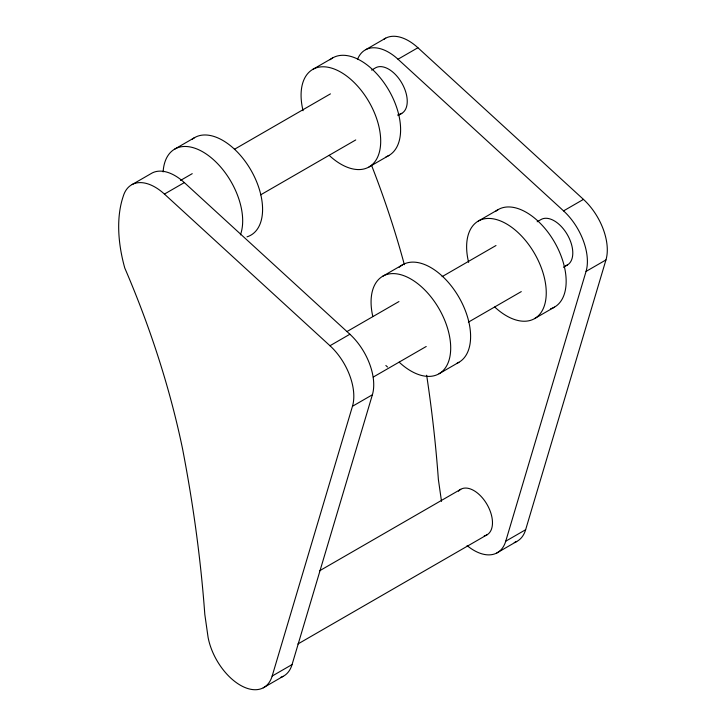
<?xml version="1.0" encoding="UTF-8"?>
<svg xmlns="http://www.w3.org/2000/svg" width="726" height="726" viewBox="0 0 726 726"><rect width="100%" height="100%" fill="white"/><g stroke="black" fill="none" stroke-linecap="round" stroke-linejoin="round"><path stroke-width="1.09" d="M272.159 676.06L352.473 406.27A46.918 27.089 60 0 0 329.976 345.739L164.43 194.078A46.918 27.089 60 0 0 123.248 196.283A129.292 74.651 60 0 0 124.781 268.048A625.876 361.357 60 0 1 182.516 448.623A1202.183 694.083 60 0 1 204.805 614.35L208.081 637.319A46.918 27.089 60 0 0 239.544 684.745A46.918 27.089 60 0 0 272.159 676.06L292.07 664.562L372.384 394.781A46.918 27.089 60 0 0 349.887 334.241L184.331 182.589A46.918 27.089 60 0 0 152.097 173.015L132.186 184.513M467.09 545.607A46.918 27.089 60 0 0 505.741 541.206L586.054 271.415A46.918 27.089 60 0 0 563.558 210.885L398.002 59.223A46.918 27.089 60 0 0 357.609 59.178M514.244 542.531A46.918 27.089 60 0 0 525.642 529.717L605.956 259.926A46.918 27.089 60 0 0 583.459 199.387L417.913 47.734A46.918 27.089 60 0 0 383.945 39.213M174.712 149.102L194.622 137.613M312.734 69.424L332.644 57.926M365.759 49.658L385.669 38.16M180.484 180.447L192.245 173.659M234.389 149.329L330.439 93.872M371.603 70.104L375.524 67.845A26.272 15.173 60 0 1 403.402 86.049A26.272 15.173 60 0 1 397.957 114.545M164.43 194.078L184.331 182.589M398.002 59.223L417.913 47.734M260.661 194.84L355.74 139.946M397.884 115.615L401.805 113.356M369.044 166.944L388.945 155.455M382.729 276.243L402.64 264.754M478.289 221.076L498.19 209.578M347.01 331.537L398.955 301.553M442.089 276.651L495.994 245.524M537.158 221.766L541.079 219.497A26.272 15.173 60 0 1 568.186 236.177A26.272 15.173 60 0 1 565.527 265.807M329.976 345.739L349.887 334.241M563.558 210.885L583.459 199.387M373.291 377.048L426.216 346.493M468.361 322.162L521.286 291.607M563.43 267.277L567.351 265.008M352.473 406.27L372.384 394.781M586.054 271.415L605.956 259.926M439.039 373.763L458.941 362.274M534.59 318.596L554.501 307.107M319.621 570.772L460.765 489.288M297.878 644.007L487.037 534.799M505.741 541.206L525.642 529.717M263.229 687.84L283.131 676.342M496.802 552.985L516.712 541.487M385.86 365.505L387.521 367.02M441.508 501.376L438.377 479.496A1202.183 694.083 60 0 0 426.661 375.233M191.991 139.437A56.301 32.507 60 0 1 251.377 170.919A56.301 32.507 60 0 1 247.012 236.839M163.132 171.926A56.301 32.507 60 0 1 210.885 157.469A56.301 32.507 60 0 1 240.397 234.879M330.012 59.759A56.301 32.507 60 0 1 388.945 90.432A56.301 32.507 60 0 1 386.05 156.807M303.069 110.715A56.301 32.507 60 0 1 336.428 69.923A56.301 32.507 60 0 1 380.524 145.363A56.301 32.507 60 0 1 329.15 155.337M399.209 267.286A56.301 32.507 60 0 1 458.006 295.673A56.301 32.507 60 0 1 457.044 363.236M372.837 316.59A56.301 32.507 60 0 1 406.923 276.969A56.301 32.507 60 0 1 450.501 352.455A56.301 32.507 60 0 1 399.155 362.165M495.568 211.411A56.301 32.507 60 0 1 554.954 242.892A56.301 32.507 60 0 1 550.58 308.813M468.624 262.376A56.301 32.507 60 0 1 501.984 221.575A56.301 32.507 60 0 1 546.079 297.016A56.301 32.507 60 0 1 494.705 306.998M292.07 664.562A46.918 27.089 60 0 1 280.672 677.385M371.54 165.31A625.876 361.357 60 0 1 404.364 264.681M458.451 491.203A26.272 15.173 60 0 1 487.037 504.452A26.272 15.173 60 0 1 484.224 535.842"/></g></svg>
